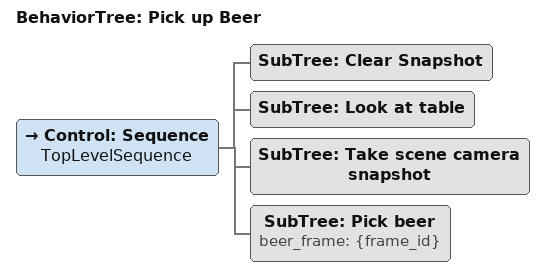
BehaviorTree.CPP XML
<?xml version="1.0" encoding="UTF-8" ?>
<root BTCPP_format="4" main_tree_to_execute="Pick up Beer">
  <BehaviorTree ID="Pick up Beer" _description="">
    <Control ID="Sequence" name="TopLevelSequence">
      <SubTree ID="Clear Snapshot" />
      <SubTree ID="Look at table" />
      <!--Take a snapshot so we have a visualization of the cubes to use in grasp pose correction-->
      <SubTree ID="Take scene camera snapshot" />
      <SubTree ID="Pick beer" beer_frame="{frame_id}" />
    </Control>
  </BehaviorTree>
</root>
